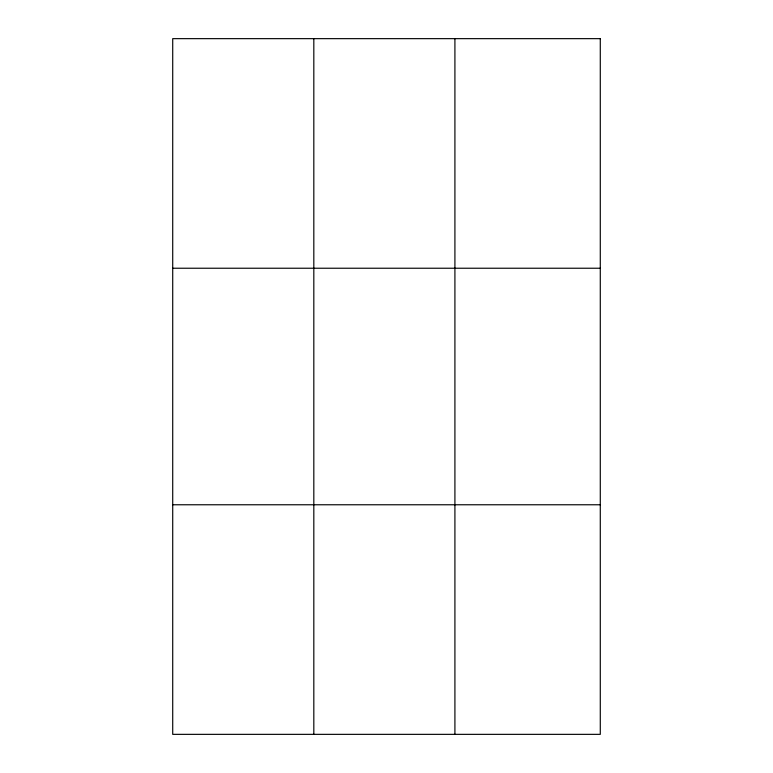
<?xml version="1.0" encoding="UTF-8"?>
<svg xmlns="http://www.w3.org/2000/svg" width="773" height="773" viewBox="0 0 773 773"><rect width="100%" height="100%" fill="white"/><g stroke="black" fill="none" stroke-linecap="round" stroke-linejoin="round"><path stroke-width="1.16" d="M313.819 38.65L313.819 734.35M454.911 38.65L454.911 734.35M172.717 268.231L600.283 268.231M172.717 504.769L600.283 504.769M600.283 38.65L600.283 734.35L172.717 734.35L172.717 38.65L600.283 38.65"/></g></svg>
